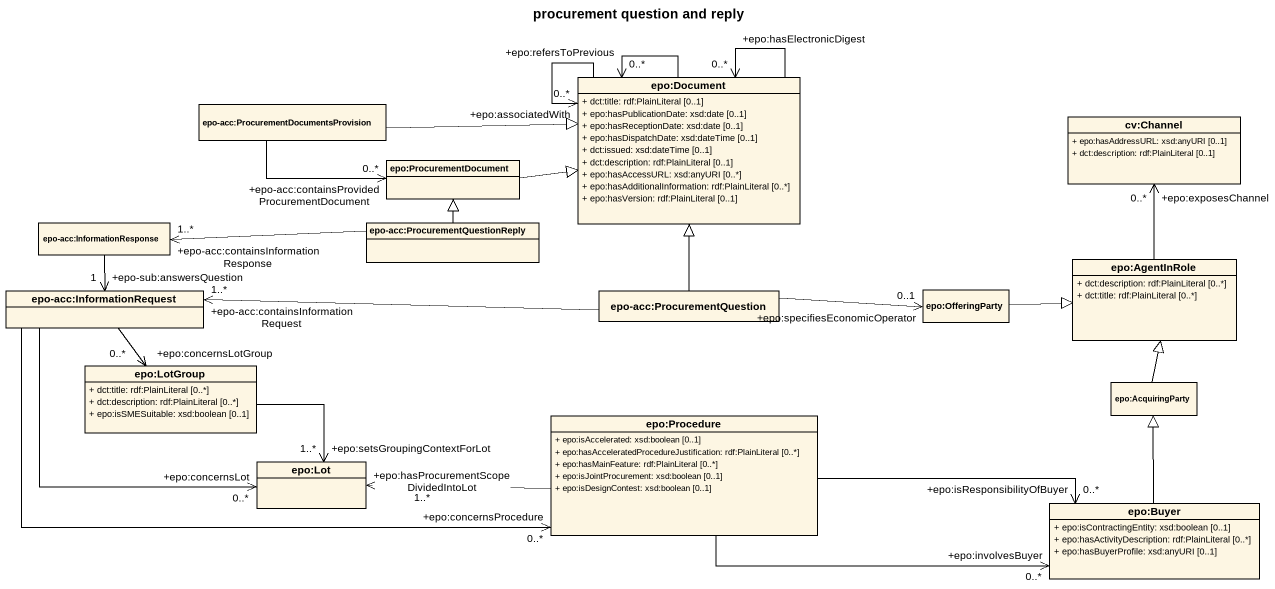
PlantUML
@startuml
title procurement question and reply
hide circle
hide empty members
skinparam classAttributeIconSize 0
class "epo-acc:ProcurementDocumentsProvision" as epo_acc_ProcurementDocuments
class "epo:Document" as epo_Document {
  + dct:title: rdf:PlainLiteral [0..1]
  + epo:hasPublicationDate: xsd:date [0..1]
  + epo:hasReceptionDate: xsd:date [0..1]
  + epo:hasDispatchDate: xsd:dateTime [0..1]
  + dct:issued: xsd:dateTime [0..1]
  + dct:description: rdf:PlainLiteral [0..1]
  + epo:hasAccessURL: xsd:anyURI [0..*]
  + epo:hasAdditionalInformation: rdf:PlainLiteral [0..*]
  + epo:hasVersion: rdf:PlainLiteral [0..1]
}
class "cv:Channel" as cv_Channel {
  + epo:hasAddressURL: xsd:anyURI [0..1]
  + dct:description: rdf:PlainLiteral [0..1]
}
class "epo:ProcurementDocument" as epo_ProcurementDocument
class "epo-acc:InformationResponse" as epo_acc_InformationResponse
class "epo-acc:ProcurementQuestionReply" as epo_acc_ProcurementQuestionR
class "epo-acc:InformationRequest" as epo_acc_InformationRequest
class "epo-acc:ProcurementQuestion" as epo_acc_ProcurementQuestion
class "epo:OfferingParty" as epo_OfferingParty
class "epo:AgentInRole" as epo_AgentInRole {
  + dct:description: rdf:PlainLiteral [0..*]
  + dct:title: rdf:PlainLiteral [0..*]
}
class "epo:LotGroup" as epo_LotGroup {
  + dct:title: rdf:PlainLiteral [0..*]
  + dct:description: rdf:PlainLiteral [0..*]
  + epo:isSMESuitable: xsd:boolean [0..1]
}
class "epo:Procedure" as epo_Procedure {
  + epo:isAccelerated: xsd:boolean [0..1]
  + epo:hasAcceleratedProcedureJustification: rdf:PlainLiteral [0..*]
  + epo:hasMainFeature: rdf:PlainLiteral [0..*]
  + epo:isJointProcurement: xsd:boolean [0..1]
  + epo:isDesignContest: xsd:boolean [0..1]
}
class "epo:AcquiringParty" as epo_AcquiringParty
class "epo:Lot" as epo_Lot
class "epo:Buyer" as epo_Buyer {
  + epo:isContractingEntity: xsd:boolean [0..1]
  + epo:hasActivityDescription: rdf:PlainLiteral [0..*]
  + epo:hasBuyerProfile: xsd:anyURI [0..1]
}
epo_acc_ProcurementDocuments -right-|> epo_Document
epo_acc_ProcurementDocuments -right-> "+epo-acc:containsProvidedProcurementDocument\n0..*" epo_ProcurementDocument
epo_Document --> "+epo:refersToPrevious\n0..*" epo_Document
epo_Document --> "+epo:associatedWith\n0..*" epo_Document
epo_Document --> "+epo:hasElectronicDigest\n0..*" epo_Document
epo_ProcurementDocument -right-|> epo_Document
epo_acc_InformationResponse --> "+epo-sub:answersQuestion\n1" epo_acc_InformationRequest
epo_acc_ProcurementQuestionR -up-|> epo_ProcurementDocument
epo_acc_ProcurementQuestionR -left-> "+epo-acc:containsInformationResponse\n1..*" epo_acc_InformationResponse
epo_acc_InformationRequest --> "+epo:concernsLotGroup\n0..*" epo_LotGroup
epo_acc_InformationRequest -right-> "+epo:concernsProcedure\n0..*" epo_Procedure
epo_acc_InformationRequest --> "+epo:concernsLot\n0..*" epo_Lot
epo_acc_ProcurementQuestion -up-|> epo_Document
epo_acc_ProcurementQuestion -left-> "+epo-acc:containsInformationRequest\n1..*" epo_acc_InformationRequest
epo_acc_ProcurementQuestion -right-> "+epo:specifiesEconomicOperator\n0..1" epo_OfferingParty
epo_OfferingParty -right-|> epo_AgentInRole
epo_AgentInRole -up-> "+epo:exposesChannel\n0..*" cv_Channel
epo_LotGroup --> "+epo:setsGroupingContextForLot\n1..*" epo_Lot
epo_Procedure -left-> "+epo:hasProcurementScopeDividedIntoLot\n1..*" epo_Lot
epo_Procedure -right-> "+epo:involvesBuyer\n0..*" epo_Buyer
epo_Procedure -right-> "+epo:isResponsibilityOfBuyer\n0..*" epo_Buyer
epo_AcquiringParty -up-|> epo_AgentInRole
epo_Buyer -up-|> epo_AcquiringParty
@enduml
